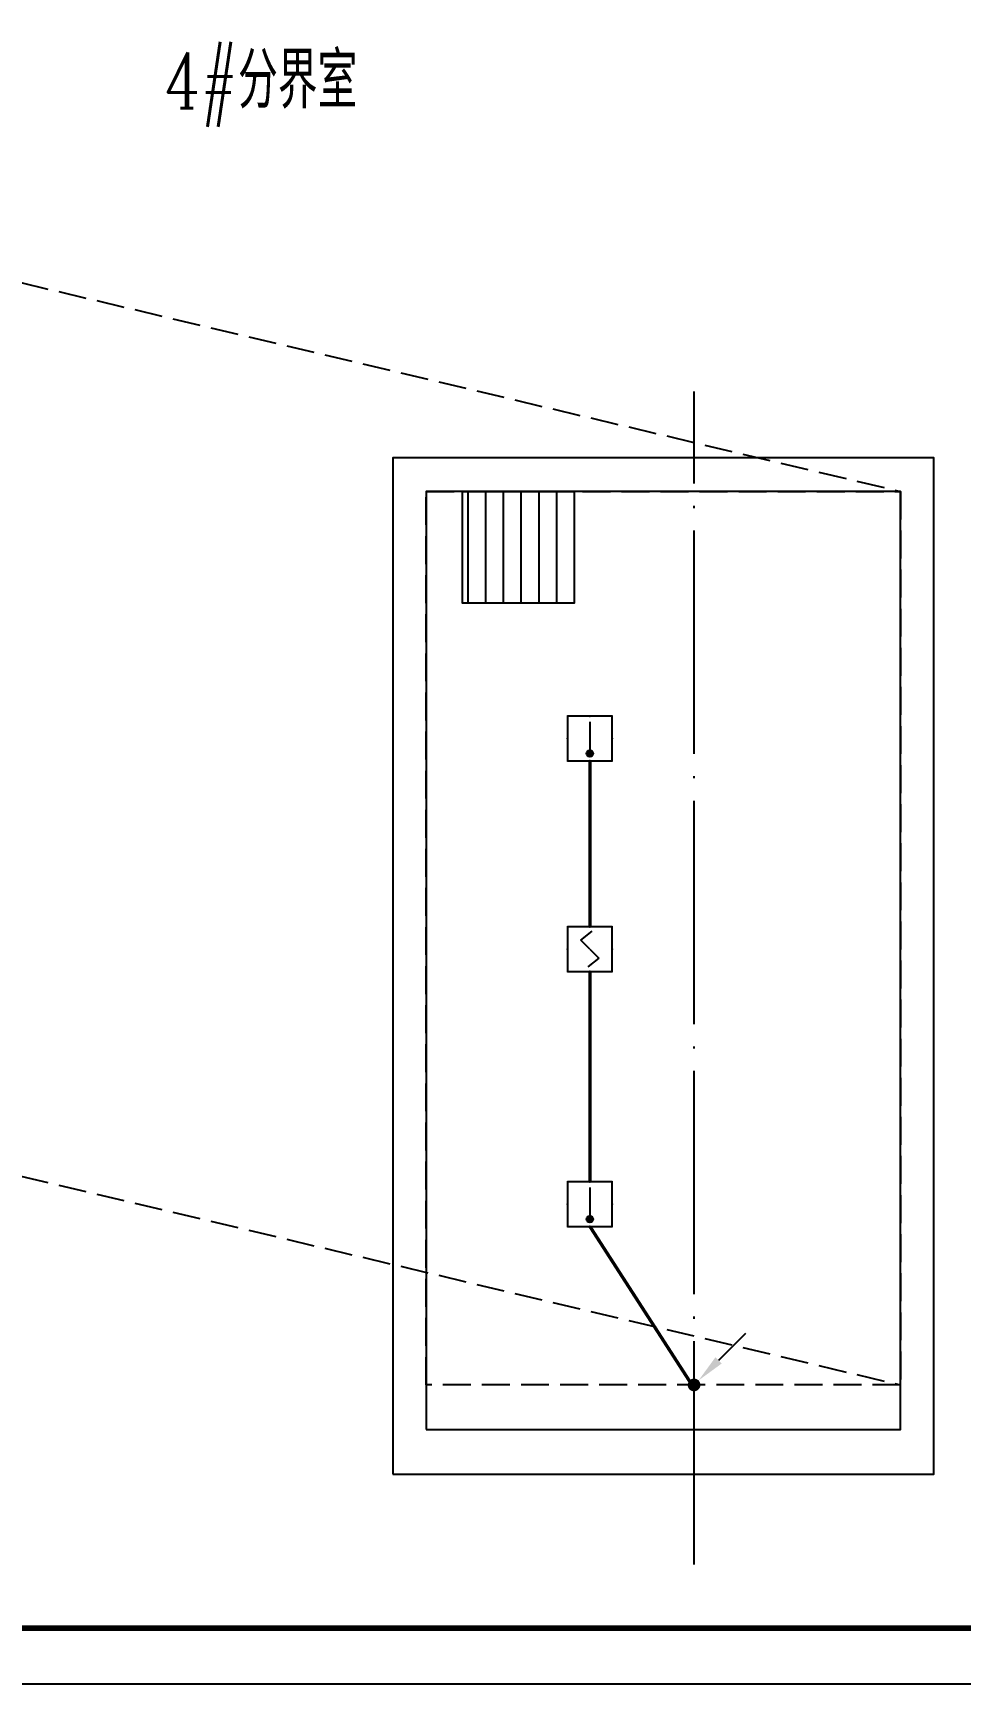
# Model space of a CAD drawing. Extents: x 532544 to 585094, y 87854 to 151914.
# Drawn here: x 547545 to 555851, y 122214 to 136997 of the extents above; entities that cross this region are included whole.
import ezdxf
from ezdxf.enums import TextEntityAlignment as Align

# ---------------------------------------------------------------- set-up
doc = ezdxf.new("R2010")
doc.units = 0
doc.header["$LTSCALE"] = 1000
doc.header["$MEASUREMENT"] = 0
doc.linetypes.add('DASH', pattern=[0.35, 0.25, -0.1])
doc.linetypes.add('DOTE', pattern=[2.42, 2, -0.2, 0.02, -0.2])
for name, color, linetype in [('00-图签', 7, 'Continuous'), ('A_AXIS-轴线', 1, 'DOTE'), ('A_STR-砌块墙', 121, 'Continuous'), ('EQUIP-消防', 3, 'Continuous'), ('GDXT', 3, 'Continuous'), ('LWIRE', 4, 'Continuous'), ('WIRE-消防', 1, 'TG_FS'), ('集水坑&', 6, 'Continuous')]:
    doc.layers.add(name, color=color, linetype=linetype)
doc.styles.get("Standard").update_dxf_attribs({"font": 'gbenor.shx', "bigfont": 'gbcbig.shx'})
doc.styles.add('TG_LINETYPE', font='SIMPLEX', dxfattribs={"width": 0.8, "height": 3, "bigfont": 'HZTXT'})
doc.styles.add('长仿宋', font='complex.shx', dxfattribs={"width": 0.7, "bigfont": 'jd.shx'})
doc.linetypes.add('TG_FS', pattern='A,2,-0.6,["FS",TG_LINETYPE,S=0.1,R=0,X=-0.52,Y=-0.15],0', length=2.6)

# ---------------------------------------------------------------- blocks, each defined once
blk = doc.blocks.new('$TelecSys$00000078')
for p, q in [((1.15, 1.15), (0.55, 0.55)), ((0.104, 0.104), (0.104, 0.104)), ((-0.104, -0.104), (-0.104, -0.104))]:
    blk.add_line(p, q)
at = {"const_width": 0.142}
blk.add_lwpolyline([(-0.071, 0, 1), (0.071, 0, 1)], format="xyb", close=True, dxfattribs=at)
blk.add_solid([(0.62, 0.48), (0.48, 0.62), (0.1, 0.1)])
at = {"width": 0.8, "flags": 9}
blk.add_attdef('A', (0, 0), '', height=0.00002, dxfattribs=at)
blk = doc.blocks.new('$Equip$00002649')
for p, q in [((-0.5, 0.5), (-0.5, -0.5)), ((0.5, 0.5), (-0.5, 0.5)), ((-0.2, 0.2), (0.05, 0.4)), ((0.5, -0.5), (0.5, 0.5)), ((0, 0), (-0.2, 0.2)), ((0, 0), (0.2, -0.2)), ((0.2, -0.2), (-0.05, -0.4)), ((-0.5, -0.5), (0.5, -0.5))]:
    blk.add_line(p, q)
at = {"const_width": 0.04}
blk.add_lwpolyline([(-0.5, 0.5), (0.5, 0.5), (0.5, -0.5), (-0.5, -0.5), (-0.5, 0.5), (0.5, 0.5)], dxfattribs=at)
for p in [(0, 0.5), (-0.5, 0), (0.5, 0), (0, -0.5)]:
    blk.add_point(p)
at = {"color": 7, "flags": 1}
for tag, height, p in [('A', 0.00002, (0, 0)), ('B', 0.4, (0.762, -0.208))]:
    blk.add_attdef(tag, text='', height=height, dxfattribs=at).set_placement(p, align=Align.MIDDLE_CENTER)
blk = doc.blocks.new('$Equip$00002648')
for p, q in [((-0.5, 0.5), (-0.5, -0.5)), ((0.5, 0.5), (-0.5, 0.5)), ((0, 0.375), (0, -0.412)), ((0.5, -0.5), (0.5, 0.5)), ((-0.5, -0.5), (0.5, -0.5))]:
    blk.add_line(p, q)
at = {"const_width": 0.04}
blk.add_lwpolyline([(-0.5, 0.5), (0.5, 0.5), (0.5, -0.5), (-0.5, -0.5), (-0.5, 0.5), (0.5, 0.5)], dxfattribs=at)
blk.add_circle((0, -0.338), 0.075)
for p in [(0, 0.5), (-0.5, 0), (0.5, 0), (0, -0.5)]:
    blk.add_point(p)
for points in [[(-0.065, -0.3), (0.065, -0.3), (-0.075, -0.338), (0.075, -0.338)], [(-0.065, -0.375), (0.065, -0.375), (-0.075, -0.338), (0.075, -0.338)], [(-0.038, -0.273), (0.037, -0.273), (-0.065, -0.3), (0.065, -0.3)], [(0, -0.263), (0, -0.263), (-0.038, -0.273), (0.037, -0.273)], [(-0.038, -0.402), (0.037, -0.402), (-0.065, -0.375), (0.065, -0.375)], [(0, -0.412), (0, -0.412), (-0.038, -0.402), (0.037, -0.402)]]:
    blk.add_solid(points)
at = {"color": 7, "flags": 1}
for tag, height, p in [('A', 0.00002, (0, 0)), ('B', 0.4, (0.762, -0.208))]:
    blk.add_attdef(tag, text='', height=height, dxfattribs=at).set_placement(p, align=Align.MIDDLE_CENTER)

msp = doc.modelspace()

# ---------------------------------------------------------------- hatches: boundary and pattern name
at = {"layer": '集水坑&', "linetype": 'Continuous'}
h = msp.add_hatch(dxfattribs=at)
h.set_pattern_fill('ANSI31', color=256, scale=100, angle=45)
h.set_pattern_definition([(90, (443969.77, 67945.52), (-158.75, 1e-14), [])])
h.paths.add_polyline_path([(551392.2, 132891.7), (552392.2, 132891.7), (552392.2, 131891.7), (551392.2, 131891.7)])

# ---------------------------------------------------------------- linework, layer by layer
at = {"linetype": 'DASH'}
for p, q in [((544710, 135408.4), (555317.5, 132891.7)), ((544710, 127408.4), (555317.5, 124891.7))]:
    msp.add_line(p, q, dxfattribs=at)
for points in [[(550767.5, 124091.7), (555617.5, 124091.7), (555617.5, 133191.7), (550767.5, 133191.7)], [(551067.5, 124491.7), (555317.5, 124491.7), (555317.5, 132891.7), (551067.5, 132891.7)]]:
    msp.add_lwpolyline(points, close=True)
at = {"layer": '00-图签'}
msp.add_lwpolyline([(585093.5, 122214.3), (585093.5, 151914.3), (532543.5, 151914.3), (532543.5, 122214.3)], close=True, dxfattribs=at)
at = {"layer": '00-图签', "const_width": 50}
msp.add_lwpolyline([(584593.5, 122714.3), (584593.5, 151414.3), (533793.5, 151414.3), (533793.5, 122714.3)], close=True, dxfattribs=at)
at = {"layer": 'A_AXIS-轴线'}
msp.add_line((553467.5, 123283.2), (553467.5, 133787.2), dxfattribs=at)
at = {"layer": 'A_STR-砌块墙', "linetype": 'DASH'}
msp.add_lwpolyline([(551067.5, 132891.7), (555317.5, 132891.7), (555317.5, 124891.7), (551067.5, 124891.7)], close=True, dxfattribs=at)
at = {"layer": 'WIRE-消防', "linetype": 'Continuous', "const_width": 30}
for points in [[(552534.4, 130480.2), (552534.4, 128994.2)], [(552534.4, 128594.2), (552534.4, 126710.7)], [(552534.4, 126310.7), (553467.5, 124863.2)]]:
    msp.add_lwpolyline(points, dxfattribs=at)
at = {"layer": '集水坑&', "linetype": 'Continuous'}
msp.add_lwpolyline([(551392.2, 132891.7), (552392.2, 132891.7), (552392.2, 131891.7), (551392.2, 131891.7)], close=True, dxfattribs=at)

# ---------------------------------------------------------------- block references
at = {"layer": 'EQUIP-消防', "xscale": 400, "yscale": 400, "zscale": 400}
for name, p in [('$Equip$00002648', (552534.4, 130680.2)), ('$Equip$00002649', (552534.4, 128794.2)), ('$Equip$00002648', (552534.4, 126510.7))]:
    msp.add_blockref(name, p, dxfattribs=at)
at = {"layer": 'LWIRE', "xscale": 400, "yscale": 400, "zscale": 400}
msp.add_blockref('$TelecSys$00000078', (553467.5, 124891.7), dxfattribs=at)

# ---------------------------------------------------------------- texts
at = {"layer": 'GDXT', "color": 3, "linetype": 'Continuous', "style": '长仿宋', "width": 0.75}
msp.add_text('4#分界室', height=500, dxfattribs=at).set_placement((548722.7, 136322.2))

doc.saveas('drawing.dxf')
